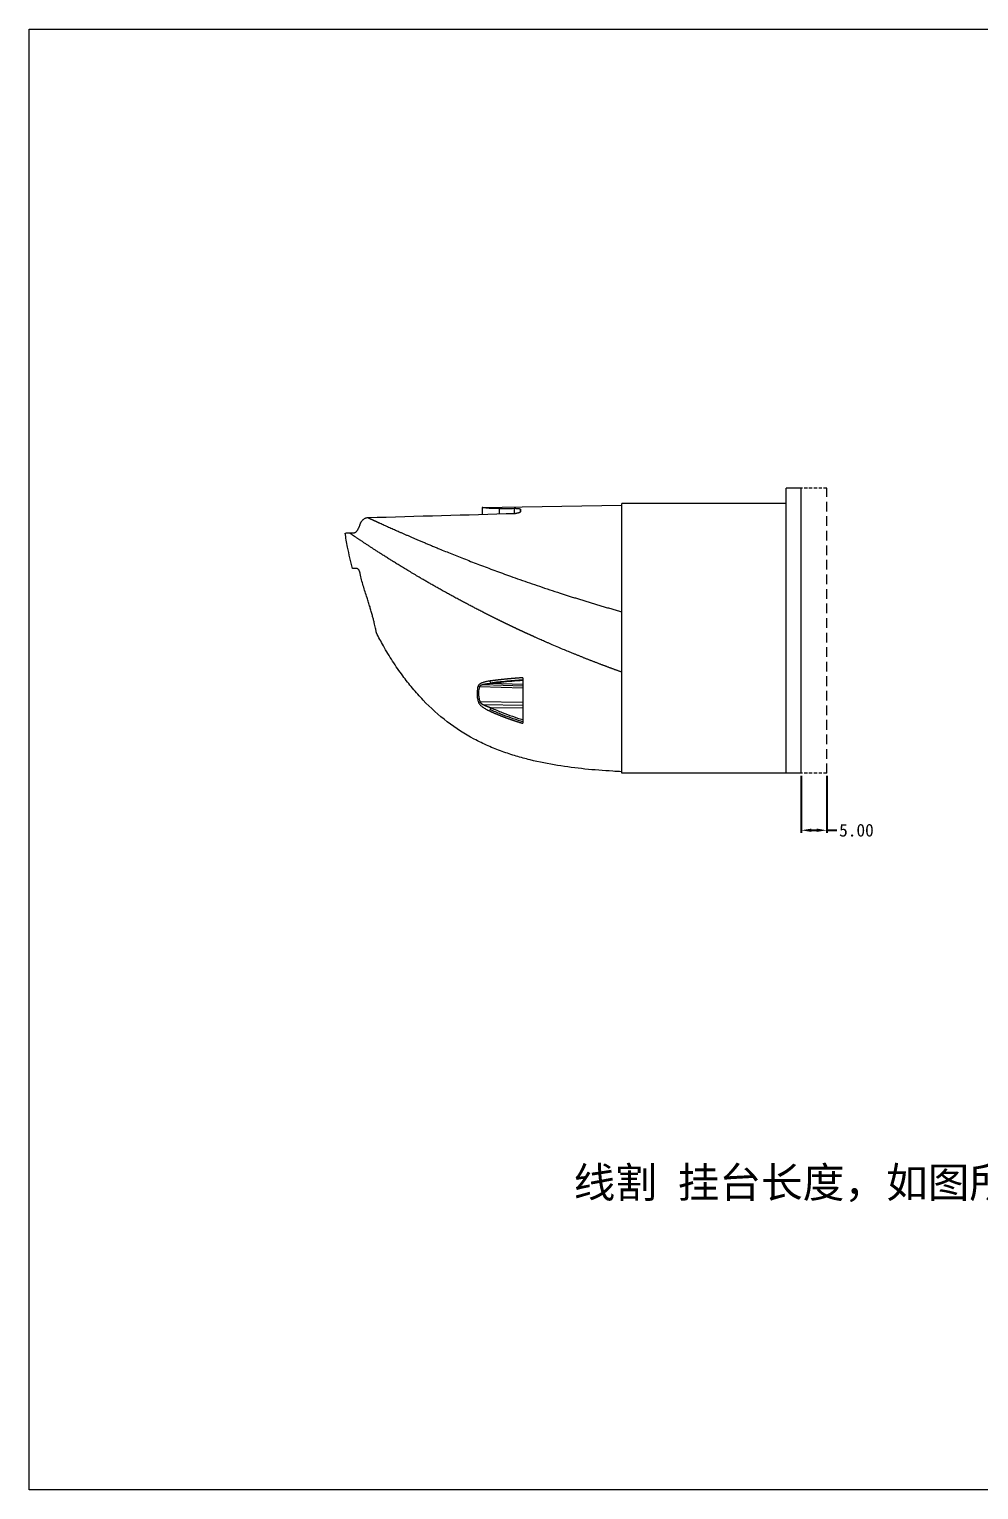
# Model space of a CAD drawing. Header units: millimetres. Extents: x 669 to 1893, y 531 to 818.
# Drawn here: x 1520 to 1706.6, y 531.2 to 818.1 of the extents above; entities that cross this region are included whole.
import ezdxf

# ---------------------------------------------------------------- set-up
doc = ezdxf.new("R2010")
doc.units = ezdxf.units.MM
doc.linetypes.add('HIDDEN', pattern=[9.525, 6.35, -3.175])
doc.layers.add('core', color=7, linetype='Continuous', lineweight=20)
doc.layers.add('dim', color=82, linetype='Continuous', lineweight=9)
doc.dimstyles.get("Standard").update_dxf_attribs({"dimtxt": 0.18, "dimasz": 0.18, "dimexe": 0.18, "dimexo": 0.0625, "dimgap": 0.09, "dimtad": 0, "dimtih": 1, "dimtoh": 1, "dimzin": 0, "dimdsep": 46, "dimtxsty": 'Standard', "dimcen": 0.09, "dimadec": 0, "dimazin": 0, "dimtfac": 1, "dimtofl": 0, "dimtmove": 0, "dimatfit": 3, "dimfxl": 0, "dimtolj": 1, "dimtzin": 0, "dimarcsym": 0})

# ---------------------------------------------------------------- blocks, each defined once
blk = doc.blocks.new('*D9')
at = {"layer": 'Defpoints', "color": 0, "lineweight": 18, "transparency": 16777216}
for p in [(1671.71, 671.96), (1676.71, 671.96), (1676.71, 660.77)]:
    blk.add_point(p, dxfattribs=at)
at = {"layer": 'dim', "color": 0, "lineweight": -2, "transparency": 16777216}
for p, q in [((1671.71, 671.46), (1671.71, 660.27)), ((1676.71, 671.46), (1676.71, 660.27)), ((1673.71, 660.77), (1674.71, 660.77)), ((1676.71, 660.77), (1678.71, 660.77))]:
    blk.add_line(p, q, dxfattribs=at)
at = {"layer": 'dim', "color": 0, "lineweight": 18, "transparency": 16777216}
for points in [[(1673.71, 661.11), (1673.71, 660.44), (1671.71, 660.77)], [(1674.71, 661.11), (1674.71, 660.44), (1676.71, 660.77)]]:
    blk.add_solid(points, dxfattribs=at)
at = {"layer": 'dim', "color": 0, "lineweight": 18, "transparency": 16777216, "insert": (1682.54, 660.77), "char_height": 2.5, "attachment_point": 5}
blk.add_mtext('\\A1;5.00', dxfattribs=at)

msp = doc.modelspace()

# ---------------------------------------------------------------- linework, layer by layer
at = {"lineweight": 18}
msp.add_lwpolyline([(1520.035, 818.095), (1893.114, 818.095), (1893.114, 531.247), (1520.035, 531.247)], close=True, dxfattribs=at)
at = {"layer": 'core', "lineweight": 18}
for p, q in [((1668.711, 671.956), (1668.711, 727.956)), ((1671.711, 727.956), (1668.711, 727.956)), ((1609.036, 724.148), (1609.031, 722.821)), ((1609.036, 724.148), (1636.432, 724.636)), ((1636.432, 671.956), (1636.432, 724.956)), ((1668.711, 724.956), (1636.432, 724.956)), ((1584.481, 712.181), (1584.412, 712.181)), ((1668.711, 671.956), (1636.432, 671.956)), ((1671.711, 671.956), (1668.711, 671.956))]:
    msp.add_line(p, q, dxfattribs=at)
at = {"layer": 'core', "linetype": 'HIDDEN', "lineweight": 18, "ltscale": 0.1}
for p, q in [((1676.711, 727.956), (1671.711, 727.956)), ((1676.711, 671.956), (1671.711, 671.956))]:
    msp.add_line(p, q, dxfattribs=at)
at = {"layer": 'core', "color": 2, "lineweight": 18}
msp.add_line((1671.711, 671.956), (1671.711, 727.956), dxfattribs=at)
at = {"layer": 'core', "linetype": 'HIDDEN', "lineweight": 18, "ltscale": 0.3}
msp.add_line((1676.711, 671.956), (1676.711, 727.956), dxfattribs=at)
at = {"layer": 'core', "lineweight": 13}
for p, q in [((1612.351, 723.945), (1612.348, 722.913)), ((1615.316, 723.999), (1615.313, 722.996)), ((1616.522, 723.802), (1616.52, 723.333)), ((1617.021, 688.702), (1608.471, 688.962)), ((1609.285, 689.394), (1617.023, 689.159)), ((1617.024, 689.399), (1610.734, 689.59)), ((1617.012, 685.863), (1608.581, 685.978)), ((1609.19, 685.465), (1617.011, 685.359)), ((1617.009, 684.755), (1610.751, 684.84))]:
    msp.add_line(p, q, dxfattribs=at)
at = {"layer": 'core', "lineweight": 18}
for centre, major_axis, ratio, start_param, end_param in [((1608.508, 689.515), (-0.967, 0.272), 0.5438842, 1.397874, 1.6849889), ((1608.617, 686.531), (-0.957, -0.307), 0.5244399, 1.0345124, 1.3661804), ((1610.787, 684.84), (-0.422, -0.912), 0.0317227, 4.7269473, 5.4915735)]:
    msp.add_ellipse(centre, major_axis=major_axis, ratio=ratio, start_param=start_param, end_param=end_param, dxfattribs=at)
for points in [[(1586.563, 722.182), (1596.222, 722.462), (1605.881, 722.735), (1615.541, 723.002)], [(1612.351, 723.945), (1613.34, 723.963), (1614.328, 723.981), (1615.316, 723.999)], [(1608.195, 689.044), (1608.14, 688.852), (1608.057, 688.478), (1608.002, 687.958), (1607.998, 687.476), (1608.032, 687.032), (1608.094, 686.628), (1608.175, 686.263), (1608.236, 686.046), (1608.267, 685.943)], [(1610.517, 690.083), (1610.398, 690.067), (1610.169, 690.031), (1609.857, 689.972), (1609.571, 689.907), (1609.313, 689.836), (1609.083, 689.759), (1608.878, 689.676), (1608.698, 689.586), (1608.544, 689.489), (1608.414, 689.385), (1608.31, 689.274), (1608.236, 689.158), (1608.206, 689.082), (1608.195, 689.044)], [(1610.734, 689.59), (1610.617, 689.581), (1610.392, 689.562), (1610.085, 689.53), (1609.806, 689.493), (1609.554, 689.451), (1609.329, 689.406), (1609.13, 689.356), (1608.954, 689.301), (1608.804, 689.242), (1608.679, 689.177), (1608.58, 689.107), (1608.509, 689.034), (1608.481, 688.986), (1608.471, 688.962)], [(1608.267, 685.943), (1608.281, 685.896), (1608.32, 685.798), (1608.416, 685.638), (1608.548, 685.471), (1608.713, 685.3), (1608.913, 685.126), (1609.148, 684.949), (1609.424, 684.764), (1609.75, 684.571), (1610.106, 684.381), (1610.347, 684.265), (1610.469, 684.209)]]:
    msp.add_open_spline(points, degree=3, dxfattribs=at)
for points, knots in [([(1612.351, 723.945), (1612.242, 723.943), (1612.133, 723.942), (1611.918, 723.942), (1611.704, 723.943), (1611.494, 723.947), (1611.363, 723.95), (1611.337, 723.951), (1611.285, 723.953), (1611.26, 723.954), (1611.182, 723.956), (1611.132, 723.958), (1610.981, 723.965), (1610.786, 723.974), (1610.6, 723.986), (1610.465, 723.995), (1610.399, 724), (1610.333, 724.005), (1610.29, 724.008), (1610.269, 724.01), (1610.164, 724.019), (1610.003, 724.033), (1609.786, 724.055), (1609.657, 724.069), (1609.566, 724.079), (1609.536, 724.083), (1609.48, 724.089), (1609.454, 724.093), (1609.377, 724.102), (1609.284, 724.114), (1609.211, 724.124), (1609.164, 724.13), (1609.149, 724.132), (1609.129, 724.135), (1609.123, 724.136), (1609.111, 724.138), (1609.082, 724.142), (1609.046, 724.147), (1609.036, 724.148), (1609.036, 724.148)], [0, 0, 0, 0, 0.0625, 0.0625, 0.125, 0.1875, 0.1875, 0.203125, 0.203125, 0.21875, 0.21875, 0.25, 0.25, 0.3125, 0.375, 0.375, 0.40625, 0.421875, 0.421875, 0.4375, 0.4375, 0.5, 0.5625, 0.625, 0.625, 0.65625, 0.65625, 0.6875, 0.6875, 0.75, 0.8125, 0.8125, 0.84375, 0.84375, 0.859375, 0.859375, 0.875, 0.9375, 1, 1, 1, 1]), ([(1615.316, 723.999), (1615.397, 724), (1615.475, 724.001), (1615.592, 723.999), (1615.63, 723.998), (1615.688, 723.997), (1615.707, 723.996), (1615.744, 723.994), (1615.763, 723.994), (1615.854, 723.989), (1615.924, 723.984), (1616.006, 723.977), (1616.022, 723.975), (1616.054, 723.972), (1616.07, 723.97), (1616.116, 723.965), (1616.145, 723.961), (1616.228, 723.948), (1616.278, 723.938), (1616.332, 723.924), (1616.343, 723.922), (1616.363, 723.916), (1616.392, 723.907), (1616.433, 723.891), (1616.459, 723.878), (1616.482, 723.864), (1616.492, 723.856), (1616.514, 723.834), (1616.522, 723.818), (1616.522, 723.802)], [0, 0, 0, 0, 0.125, 0.125, 0.1875, 0.1875, 0.21875, 0.21875, 0.25, 0.25, 0.375, 0.375, 0.40625, 0.40625, 0.4375, 0.4375, 0.5, 0.5, 0.625, 0.625, 0.65625, 0.65625, 0.6875, 0.75, 0.8125, 0.8125, 0.875, 0.875, 1, 1, 1, 1]), ([(1616.52, 723.333), (1616.52, 723.315), (1616.514, 723.296), (1616.496, 723.268), (1616.489, 723.259), (1616.475, 723.244), (1616.47, 723.24), (1616.46, 723.23), (1616.454, 723.226), (1616.424, 723.202), (1616.395, 723.184), (1616.344, 723.158), (1616.325, 723.15), (1616.295, 723.137), (1616.285, 723.133), (1616.264, 723.125), (1616.253, 723.121), (1616.197, 723.101), (1616.148, 723.086), (1616.069, 723.067), (1616.042, 723.06), (1615.999, 723.052), (1615.984, 723.049), (1615.955, 723.043), (1615.94, 723.041), (1615.865, 723.028), (1615.803, 723.02), (1615.707, 723.011), (1615.674, 723.009), (1615.607, 723.005), (1615.574, 723.003), (1615.541, 723.002)], [0, 0, 0, 0, 0.125, 0.125, 0.1875, 0.1875, 0.21875, 0.21875, 0.25, 0.25, 0.375, 0.375, 0.4375, 0.4375, 0.46875, 0.46875, 0.5, 0.5, 0.625, 0.625, 0.6875, 0.6875, 0.71875, 0.71875, 0.75, 0.75, 0.875, 0.875, 0.9375, 0.9375, 1, 1, 1, 1]), ([(1616.52, 723.333), (1616.52, 723.338), (1616.521, 723.518), (1616.521, 723.674), (1616.522, 723.802)], [0, 0, 0, 0, 0.02376, 1, 1, 1, 1]), ([(1584.976, 720.723), (1584.939, 720.62), (1584.899, 720.521), (1584.838, 720.374), (1584.817, 720.326), (1584.784, 720.255), (1584.774, 720.231), (1584.752, 720.184), (1584.741, 720.161), (1584.685, 720.046), (1584.641, 719.959), (1584.573, 719.836), (1584.55, 719.796), (1584.516, 719.739), (1584.504, 719.72), (1584.481, 719.683), (1584.47, 719.664), (1584.412, 719.576), (1584.367, 719.513), (1584.299, 719.43), (1584.276, 719.404), (1584.242, 719.368), (1584.23, 719.356), (1584.208, 719.334), (1584.196, 719.324), (1584.14, 719.275), (1584.096, 719.245), (1584.03, 719.214), (1584.008, 719.206), (1583.964, 719.195), (1583.943, 719.192), (1583.921, 719.191)], [0, 0, 0, 0, 0.125, 0.125, 0.1875, 0.1875, 0.21875, 0.21875, 0.25, 0.25, 0.375, 0.375, 0.4375, 0.4375, 0.46875, 0.46875, 0.5, 0.5, 0.625, 0.625, 0.6875, 0.6875, 0.71875, 0.71875, 0.75, 0.75, 0.875, 0.875, 0.9375, 0.9375, 1, 1, 1, 1]), ([(1584.976, 720.723), (1585.009, 720.813), (1585.045, 720.902), (1585.124, 721.076), (1585.167, 721.162), (1585.226, 721.266), (1585.238, 721.287), (1585.262, 721.328), (1585.275, 721.349), (1585.313, 721.41), (1585.34, 721.449), (1585.423, 721.566), (1585.483, 721.64), (1585.581, 721.743), (1585.615, 721.777), (1585.669, 721.825), (1585.687, 721.841), (1585.724, 721.871), (1585.743, 721.886), (1585.839, 721.958), (1585.921, 722.008), (1586.029, 722.06), (1586.05, 722.07), (1586.095, 722.088), (1586.117, 722.097), (1586.186, 722.121), (1586.232, 722.134), (1586.372, 722.167), (1586.467, 722.179), (1586.563, 722.182)], [0, 0, 0, 0, 0.125, 0.125, 0.25, 0.25, 0.28125, 0.28125, 0.3125, 0.3125, 0.375, 0.375, 0.5, 0.5, 0.5625, 0.5625, 0.59375, 0.59375, 0.625, 0.625, 0.75, 0.75, 0.78125, 0.78125, 0.8125, 0.8125, 0.875, 0.875, 1, 1, 1, 1]), ([(1582.087, 719.149), (1582.087, 719.149), (1582.094, 719.149), (1582.118, 719.15), (1582.136, 719.15), (1582.205, 719.152), (1582.27, 719.153), (1582.429, 719.157), (1582.523, 719.159), (1582.728, 719.164), (1582.839, 719.167), (1582.954, 719.169)], [0, 0, 0, 0, 0.125, 0.125, 0.25, 0.25, 0.5, 0.5, 0.75, 0.75, 1, 1, 1, 1]), ([(1583.548, 712.193), (1583.187, 713.577), (1582.659, 715.884), (1582.238, 718.222), (1582.087, 719.149)], [0, 0, 0, 0, 0.6055727, 1, 1, 1, 1]), ([(1582.954, 719.169), (1582.991, 719.17), (1583.028, 719.171), (1583.103, 719.173), (1583.141, 719.174), (1583.256, 719.176), (1583.334, 719.178), (1583.493, 719.182), (1583.574, 719.183), (1583.743, 719.187), (1583.83, 719.189), (1583.921, 719.191)], [0, 0, 0, 0, 0.125, 0.125, 0.25, 0.25, 0.5, 0.5, 0.75, 0.75, 1, 1, 1, 1]), ([(1584.481, 712.181), (1584.335, 712.183), (1584.205, 712.184), (1583.975, 712.187), (1583.876, 712.189), (1583.755, 712.19), (1583.719, 712.191), (1583.658, 712.192), (1583.632, 712.192), (1583.569, 712.193), (1583.548, 712.193), (1583.548, 712.193)], [0, 0, 0, 0, 0.25, 0.25, 0.5, 0.5, 0.625, 0.625, 0.75, 0.75, 1, 1, 1, 1]), ([(1584.481, 712.181), (1584.502, 712.18), (1584.524, 712.173), (1584.558, 712.153), (1584.57, 712.145), (1584.588, 712.131), (1584.594, 712.125), (1584.606, 712.114), (1584.612, 712.108), (1584.643, 712.076), (1584.669, 712.045), (1584.707, 711.991), (1584.72, 711.971), (1584.739, 711.94), (1584.745, 711.929), (1584.758, 711.907), (1584.764, 711.896), (1584.796, 711.838), (1584.821, 711.788), (1584.851, 711.72), (1584.857, 711.707), (1584.869, 711.678), (1584.875, 711.664), (1584.893, 711.62), (1584.904, 711.59), (1584.938, 711.499), (1584.959, 711.436), (1584.988, 711.338), (1584.997, 711.304), (1585.015, 711.236), (1585.024, 711.202), (1585.032, 711.168)], [0, 0, 0, 0, 0.125, 0.125, 0.1875, 0.1875, 0.21875, 0.21875, 0.25, 0.25, 0.375, 0.375, 0.4375, 0.4375, 0.46875, 0.46875, 0.5, 0.5, 0.625, 0.625, 0.65625, 0.65625, 0.6875, 0.6875, 0.75, 0.75, 0.875, 0.875, 0.9375, 0.9375, 1, 1, 1, 1]), ([(1586.396, 706.439), (1586.13, 707.216), (1585.882, 707.998), (1585.426, 709.574), (1585.218, 710.368), (1585.032, 711.168)], [0, 0, 0, 0, 0.5, 0.5, 1, 1, 1, 1]), ([(1588.239, 699.572), (1588.239, 699.572), (1588.231, 699.611), (1588.196, 699.783), (1588.137, 700.068), (1588.054, 700.46), (1587.946, 700.954), (1587.812, 701.54), (1587.65, 702.21), (1587.459, 702.954), (1587.237, 703.761), (1586.986, 704.62), (1586.706, 705.516), (1586.502, 706.131), (1586.396, 706.439)], [0, 0, 0, 0, 0.0831585, 0.1665078, 0.249857, 0.3332062, 0.4165554, 0.4999047, 0.5832539, 0.6666031, 0.7499523, 0.8333016, 0.9166508, 1, 1, 1, 1]), ([(1636.432, 672.276), (1635.838, 672.305), (1633.398, 672.435), (1629.197, 672.754), (1623.831, 673.443), (1619.337, 674.334), (1615.699, 675.317), (1612.955, 676.215), (1610.185, 677.312), (1606.503, 679.086), (1602.051, 681.929), (1598.094, 685.529), (1595.297, 688.667), (1593.292, 691.222), (1591.388, 693.978), (1589.676, 696.812), (1588.675, 698.698), (1588.239, 699.572)], [0, 0, 0, 0, 0.0321661, 0.1328722, 0.2335784, 0.3342846, 0.3846377, 0.4349907, 0.4850719, 0.5351531, 0.6353155, 0.7354779, 0.7855591, 0.8356403, 0.8933754, 0.9511106, 1, 1, 1, 1]), ([(1617.028, 690.735), (1617.026, 690.32), (1617.025, 689.91), (1617.023, 689.1), (1617.021, 688.7), (1617.018, 687.513), (1617.015, 686.742), (1617.012, 685.618), (1617.01, 685.249), (1617.008, 684.521), (1617.007, 684.163), (1617.005, 683.46), (1617.004, 683.114), (1617.002, 682.436), (1617.001, 682.104), (1617, 681.779)], [0, 0, 0, 0, 0.125, 0.125, 0.25, 0.25, 0.5, 0.5, 0.625, 0.625, 0.75, 0.75, 0.875, 0.875, 1, 1, 1, 1])]:
    msp.add_open_spline(points, degree=3, knots=knots, dxfattribs=at)
at = {"layer": 'core', "lineweight": 13}
for points, knots in [([(1586.563, 722.182), (1586.578, 722.175), (1586.608, 722.161), (1586.653, 722.141), (1586.698, 722.12), (1586.744, 722.099), (1586.789, 722.077), (1586.835, 722.056), (1586.882, 722.035), (1586.929, 722.013), (1586.976, 721.991), (1587.023, 721.969), (1587.071, 721.947), (1587.119, 721.925), (1587.167, 721.903), (1587.216, 721.88), (1587.265, 721.857), (1587.314, 721.835), (1587.364, 721.812), (1587.414, 721.789), (1587.464, 721.766), (1587.515, 721.742), (1587.566, 721.719), (1587.617, 721.695), (1587.668, 721.672), (1587.72, 721.648), (1587.772, 721.624), (1587.825, 721.6), (1587.878, 721.575), (1587.931, 721.551), (1587.984, 721.526), (1588.038, 721.502), (1588.092, 721.477), (1588.146, 721.452), (1588.201, 721.427), (1588.256, 721.402), (1588.311, 721.377), (1588.367, 721.351), (1588.423, 721.326), (1588.479, 721.3), (1588.536, 721.274), (1588.593, 721.248), (1588.65, 721.222), (1588.708, 721.196), (1588.765, 721.17), (1588.824, 721.143), (1588.882, 721.116), (1589.058, 721.036), (1589.355, 720.902), (1589.777, 720.711), (1590.206, 720.517), (1590.643, 720.321), (1591.086, 720.123), (1591.536, 719.922), (1592.002, 719.715), (1592.486, 719.501), (1592.991, 719.278), (1593.51, 719.051), (1594.042, 718.818), (1594.588, 718.581), (1595.147, 718.339), (1595.733, 718.087), (1596.348, 717.824), (1596.996, 717.548), (1597.668, 717.264), (1598.361, 716.972), (1599.078, 716.673), (1599.817, 716.366), (1600.725, 715.992), (1601.81, 715.549), (1603.077, 715.038), (1604.383, 714.517), (1605.726, 713.988), (1607.109, 713.451), (1608.529, 712.907), (1609.988, 712.355), (1611.485, 711.798), (1613.02, 711.235), (1614.676, 710.637), (1616.454, 710.005), (1618.356, 709.343), (1620.3, 708.679), (1622.287, 708.014), (1623.761, 707.531), (1624.706, 707.225), (1625.107, 707.096), (1625.51, 706.967), (1625.914, 706.838), (1626.319, 706.71), (1626.725, 706.581), (1627.133, 706.453), (1627.542, 706.325), (1627.952, 706.197), (1628.363, 706.069), (1628.776, 705.941), (1629.19, 705.814), (1629.606, 705.686), (1630.023, 705.559), (1630.441, 705.432), (1630.86, 705.306), (1631.281, 705.179), (1631.703, 705.053), (1632.126, 704.927), (1632.551, 704.801), (1632.977, 704.676), (1633.404, 704.55), (1633.833, 704.425), (1634.263, 704.3), (1634.694, 704.176), (1635.127, 704.051), (1635.56, 703.927), (1635.996, 703.803), (1636.286, 703.721), (1636.432, 703.68)], [0, 0, 0, 0, 0.0013264, 0.0026574, 0.0039929, 0.005333, 0.0066776, 0.0080267, 0.0093804, 0.0107386, 0.0121013, 0.0134686, 0.0148403, 0.0162167, 0.0175975, 0.0189828, 0.0203727, 0.0217671, 0.023166, 0.0245694, 0.0259773, 0.0273898, 0.0288067, 0.0302281, 0.031654, 0.0330844, 0.0345193, 0.0359587, 0.0374026, 0.0388509, 0.0403037, 0.041761, 0.0432228, 0.044689, 0.0461596, 0.0476347, 0.0491143, 0.0505983, 0.0520868, 0.0535797, 0.055077, 0.0565788, 0.058085, 0.0595956, 0.0611107, 0.0626302, 0.0641542, 0.0656826, 0.0763633, 0.0870271, 0.0976756, 0.108311, 0.1189376, 0.1295608, 0.1401859, 0.1514445, 0.1628452, 0.174394, 0.1860969, 0.1979592, 0.2099859, 0.2221814, 0.2353764, 0.2489317, 0.2628497, 0.2771322, 0.2917808, 0.306797, 0.3221819, 0.346821, 0.3720265, 0.3978022, 0.4241532, 0.4510844, 0.4786, 0.5067043, 0.5354009, 0.5646933, 0.5945847, 0.6297405, 0.6655405, 0.7019888, 0.7390892, 0.7768453, 0.7842672, 0.7917084, 0.7991689, 0.8066487, 0.8141479, 0.8216665, 0.8292045, 0.836762, 0.8443389, 0.8519352, 0.8595511, 0.8671866, 0.8748415, 0.8825161, 0.8902103, 0.8979241, 0.9056575, 0.9134106, 0.9211835, 0.928976, 0.9367883, 0.9446203, 0.9524722, 0.9603438, 0.9682353, 0.9761466, 0.9840778, 0.992029, 1, 1, 1, 1]), ([(1636.432, 691.833), (1636.365, 691.857), (1636.232, 691.905), (1636.032, 691.977), (1635.829, 692.05), (1635.625, 692.124), (1635.419, 692.199), (1635.212, 692.274), (1635.002, 692.351), (1634.791, 692.428), (1634.578, 692.507), (1634.363, 692.586), (1634.147, 692.666), (1633.929, 692.747), (1633.708, 692.829), (1633.487, 692.912), (1633.263, 692.995), (1633.038, 693.08), (1632.811, 693.165), (1632.582, 693.251), (1632.352, 693.338), (1632.12, 693.426), (1631.886, 693.515), (1631.651, 693.605), (1631.414, 693.696), (1631.175, 693.788), (1630.934, 693.88), (1630.692, 693.974), (1630.449, 694.068), (1630.203, 694.163), (1629.956, 694.26), (1629.708, 694.357), (1629.457, 694.455), (1629.206, 694.554), (1628.952, 694.655), (1628.698, 694.756), (1628.441, 694.858), (1628.183, 694.961), (1627.924, 695.065), (1627.663, 695.17), (1627.401, 695.276), (1626.923, 695.47), (1626.189, 695.771), (1625.159, 696.198), (1624.009, 696.681), (1623.019, 697.104), (1622.242, 697.439), (1621.731, 697.661), (1621.263, 697.866), (1620.837, 698.053), (1620.454, 698.223), (1620.112, 698.375), (1619.812, 698.509), (1619.554, 698.625), (1619.336, 698.723), (1619.159, 698.803), (1619.022, 698.865), (1618.926, 698.908), (1618.828, 698.953), (1618.714, 699.005), (1618.572, 699.069), (1618.43, 699.133), (1618.29, 699.197), (1618.15, 699.261), (1618.011, 699.325), (1617.873, 699.388), (1617.736, 699.45), (1617.6, 699.513), (1617.465, 699.575), (1617.33, 699.637), (1617.197, 699.699), (1617.064, 699.76), (1616.932, 699.821), (1616.801, 699.882), (1616.671, 699.942), (1616.541, 700.002), (1616.413, 700.062), (1616.285, 700.122), (1616.159, 700.181), (1616.033, 700.24), (1615.908, 700.298), (1615.783, 700.357), (1615.66, 700.414), (1615.537, 700.472), (1615.416, 700.53), (1615.295, 700.587), (1615.175, 700.643), (1615.056, 700.7), (1614.937, 700.756), (1614.82, 700.812), (1614.703, 700.868), (1614.587, 700.923), (1614.472, 700.978), (1614.357, 701.033), (1614.244, 701.087), (1614.131, 701.141), (1614.019, 701.195), (1613.907, 701.248), (1613.797, 701.302), (1613.687, 701.355), (1613.578, 701.407), (1613.47, 701.46), (1613.363, 701.512), (1613.256, 701.564), (1613.15, 701.615), (1613.045, 701.666), (1612.94, 701.717), (1612.837, 701.768), (1612.734, 701.818), (1612.631, 701.868), (1612.53, 701.918), (1612.429, 701.967), (1612.329, 702.016), (1612.23, 702.065), (1612.131, 702.113), (1612.033, 702.162), (1611.936, 702.209), (1611.608, 702.371), (1611.051, 702.647), (1610.27, 703.038), (1609.498, 703.428), (1608.734, 703.818), (1607.977, 704.207), (1607.227, 704.597), (1606.484, 704.986), (1605.712, 705.394), (1604.91, 705.822), (1604.077, 706.271), (1603.244, 706.724), (1602.412, 707.18), (1601.58, 707.642), (1600.778, 708.09), (1600.015, 708.521), (1599.298, 708.928), (1598.604, 709.326), (1597.935, 709.713), (1597.289, 710.089), (1596.522, 710.539), (1595.648, 711.056), (1594.682, 711.634), (1593.778, 712.18), (1592.935, 712.694), (1592.153, 713.176), (1591.431, 713.624), (1590.727, 714.064), (1590.042, 714.495), (1589.376, 714.917), (1588.766, 715.306), (1588.208, 715.665), (1587.703, 715.992), (1587.188, 716.328), (1586.669, 716.666), (1586.152, 717.005), (1585.689, 717.312), (1585.329, 717.552), (1585.051, 717.738), (1584.839, 717.88), (1584.636, 718.017), (1584.443, 718.147), (1584.26, 718.272), (1584.117, 718.37), (1584.008, 718.444), (1583.931, 718.496), (1583.853, 718.549), (1583.776, 718.601), (1583.698, 718.653), (1583.621, 718.706), (1583.545, 718.758), (1583.469, 718.81), (1583.393, 718.863), (1583.319, 718.915), (1583.244, 718.967), (1583.17, 719.018), (1583.097, 719.069), (1583.025, 719.12), (1582.977, 719.153), (1582.954, 719.169)], [0, 0, 0, 0, 0.0031695, 0.0063684, 0.0095966, 0.0128542, 0.0161411, 0.0194572, 0.0228026, 0.0261771, 0.0295808, 0.0330137, 0.0364756, 0.0399665, 0.0434863, 0.0470351, 0.0506127, 0.0542191, 0.0578542, 0.0615179, 0.0652102, 0.0689309, 0.07268, 0.0764575, 0.0802631, 0.0840968, 0.0879585, 0.0918481, 0.0957654, 0.0997104, 0.1036829, 0.1076828, 0.1117099, 0.1157641, 0.1198453, 0.1239533, 0.128088, 0.1322491, 0.1364365, 0.14065, 0.1448895, 0.1491547, 0.1638404, 0.1805461, 0.199248, 0.2199095, 0.2289539, 0.237303, 0.2449602, 0.2519288, 0.2582126, 0.2638153, 0.2687406, 0.272992, 0.2765728, 0.2794858, 0.2817335, 0.2833178, 0.2842402, 0.2865978, 0.2889419, 0.2912724, 0.2935894, 0.2958929, 0.2981828, 0.3004591, 0.3027219, 0.3049712, 0.3072069, 0.3094291, 0.3116378, 0.3138329, 0.3160146, 0.3181828, 0.3203375, 0.3224788, 0.3246066, 0.3267209, 0.3288218, 0.3309094, 0.3329835, 0.3350444, 0.3370921, 0.3391266, 0.3411481, 0.3431565, 0.345152, 0.3471346, 0.3491045, 0.3510615, 0.3530059, 0.3549377, 0.3568569, 0.3587636, 0.3606579, 0.3625398, 0.3644094, 0.3662668, 0.3681119, 0.3699448, 0.3717657, 0.3735744, 0.3753711, 0.3771559, 0.3789287, 0.3806896, 0.3824386, 0.3841758, 0.3859013, 0.387615, 0.3893171, 0.3910075, 0.3926862, 0.3943535, 0.3960092, 0.3976534, 0.3992861, 0.4009075, 0.4141999, 0.4273778, 0.4404495, 0.4534237, 0.4663093, 0.4791159, 0.4918536, 0.5045328, 0.5189591, 0.5334091, 0.5478991, 0.5624515, 0.5770888, 0.5918194, 0.6049587, 0.6177588, 0.6302083, 0.6422976, 0.6540222, 0.6653835, 0.6843384, 0.7023677, 0.7194736, 0.7356603, 0.7509337, 0.7652996, 0.7787606, 0.7937326, 0.8079329, 0.8213701, 0.8340486, 0.8459691, 0.8571276, 0.871765, 0.8856586, 0.8987984, 0.9111567, 0.9181714, 0.9251122, 0.9319716, 0.9387388, 0.9454002, 0.9519397, 0.9549457, 0.9579968, 0.96109, 0.9642219, 0.9673887, 0.9705866, 0.973811, 0.9770575, 0.9803213, 0.9835975, 0.986881, 0.9901669, 0.9934508, 0.9967294, 1, 1, 1, 1]), ([(1617.028, 690.735), (1616.975, 690.731), (1616.871, 690.723), (1616.714, 690.711), (1616.558, 690.699), (1616.403, 690.687), (1616.249, 690.675), (1616.095, 690.663), (1615.942, 690.65), (1615.789, 690.638), (1615.637, 690.626), (1615.486, 690.613), (1615.336, 690.601), (1615.186, 690.588), (1615.037, 690.575), (1614.888, 690.562), (1614.741, 690.549), (1614.594, 690.536), (1614.447, 690.523), (1614.302, 690.51), (1614.157, 690.497), (1614.012, 690.483), (1613.869, 690.47), (1613.726, 690.456), (1613.584, 690.442), (1613.443, 690.428), (1613.302, 690.414), (1613.162, 690.4), (1613.023, 690.385), (1612.884, 690.371), (1612.746, 690.356), (1612.609, 690.341), (1612.473, 690.326), (1612.337, 690.311), (1612.202, 690.296), (1612.068, 690.281), (1611.935, 690.265), (1611.802, 690.249), (1611.67, 690.234), (1611.539, 690.218), (1611.408, 690.201), (1611.279, 690.185), (1611.15, 690.169), (1611.022, 690.152), (1610.895, 690.135), (1610.768, 690.118), (1610.642, 690.101), (1610.559, 690.089), (1610.517, 690.083)], [0, 0, 0, 0, 0.0238144, 0.0475359, 0.0711644, 0.0947001, 0.1181429, 0.1414929, 0.1647502, 0.1879149, 0.2109869, 0.2339664, 0.2568533, 0.2796478, 0.30235, 0.3249599, 0.3474776, 0.3699031, 0.3922366, 0.4144779, 0.4366272, 0.4586844, 0.4806495, 0.5025227, 0.524304, 0.5459935, 0.5675911, 0.5890971, 0.6105114, 0.6318343, 0.6530657, 0.6742059, 0.695255, 0.716213, 0.73708, 0.7578559, 0.7785405, 0.7991334, 0.8196346, 0.840044, 0.8603613, 0.8805865, 0.9007195, 0.9207603, 0.9407087, 0.9605648, 0.9803286, 1, 1, 1, 1]), ([(1610.636, 689.75), (1611.684, 689.887), (1612.759, 689.999), (1614.897, 690.192), (1615.96, 690.274), (1617.027, 690.349)], [0, 0, 0, 0, 0.5062896, 0.5062896, 1, 1, 1, 1]), ([(1608.581, 685.978), (1608.582, 685.975), (1608.585, 685.969), (1608.589, 685.961), (1608.594, 685.952), (1608.598, 685.944), (1608.603, 685.935), (1608.609, 685.927), (1608.614, 685.918), (1608.62, 685.91), (1608.626, 685.901), (1608.633, 685.892), (1608.639, 685.884), (1608.646, 685.875), (1608.653, 685.866), (1608.66, 685.857), (1608.668, 685.849), (1608.676, 685.84), (1608.684, 685.831), (1608.692, 685.822), (1608.701, 685.813), (1608.709, 685.804), (1608.718, 685.795), (1608.728, 685.786), (1608.737, 685.777), (1608.747, 685.768), (1608.757, 685.759), (1608.767, 685.75), (1608.778, 685.741), (1608.789, 685.732), (1608.8, 685.722), (1608.811, 685.713), (1608.822, 685.704), (1608.834, 685.695), (1608.846, 685.686), (1608.858, 685.676), (1608.871, 685.667), (1608.883, 685.658), (1608.896, 685.648), (1608.91, 685.639), (1608.923, 685.629), (1608.937, 685.62), (1608.951, 685.61), (1608.965, 685.601), (1608.979, 685.591), (1608.994, 685.582), (1609.009, 685.572), (1609.024, 685.563), (1609.04, 685.553), (1609.055, 685.543), (1609.071, 685.534), (1609.087, 685.524), (1609.104, 685.514), (1609.12, 685.505), (1609.137, 685.495), (1609.154, 685.485), (1609.172, 685.476), (1609.19, 685.466), (1609.207, 685.456), (1609.241, 685.438), (1609.292, 685.411), (1609.362, 685.375), (1609.434, 685.34), (1609.509, 685.305), (1609.587, 685.269), (1609.668, 685.234), (1609.752, 685.198), (1609.839, 685.163), (1609.928, 685.127), (1610.021, 685.091), (1610.117, 685.055), (1610.215, 685.019), (1610.317, 684.983), (1610.421, 684.947), (1610.529, 684.912), (1610.639, 684.876), (1610.714, 684.852), (1610.751, 684.84)], [0, 0, 0, 0, 0.0042525, 0.0085432, 0.0128739, 0.0172464, 0.0216626, 0.0261241, 0.0306327, 0.03519, 0.0397975, 0.0444569, 0.0491695, 0.0539367, 0.0587601, 0.0636408, 0.0685802, 0.0735795, 0.0786399, 0.0837626, 0.0889487, 0.0941992, 0.0995151, 0.1048976, 0.1103474, 0.1158656, 0.1214531, 0.1271106, 0.132839, 0.1386391, 0.1445117, 0.1504576, 0.1564773, 0.1625716, 0.1687412, 0.1749867, 0.1813087, 0.1877078, 0.1941845, 0.2007395, 0.2073733, 0.2140863, 0.220879, 0.227752, 0.2347056, 0.2417404, 0.2488568, 0.2560551, 0.2633358, 0.2706993, 0.2781459, 0.285676, 0.2932899, 0.300988, 0.3087707, 0.3166382, 0.3245908, 0.3326288, 0.3407526, 0.3489623, 0.3787573, 0.409577, 0.4414314, 0.4743298, 0.5082806, 0.5432915, 0.5793692, 0.6165203, 0.6547505, 0.6940651, 0.7344691, 0.775967, 0.8185629, 0.8622607, 0.907064, 0.9529761, 1, 1, 1, 1]), ([(1610.469, 684.209), (1610.498, 684.196), (1610.554, 684.17), (1610.638, 684.131), (1610.723, 684.093), (1610.808, 684.054), (1610.892, 684.016), (1610.977, 683.979), (1611.062, 683.941), (1611.147, 683.903), (1611.232, 683.866), (1611.317, 683.829), (1611.403, 683.792), (1611.488, 683.755), (1611.574, 683.719), (1611.659, 683.682), (1611.745, 683.646), (1611.83, 683.61), (1611.916, 683.574), (1612.002, 683.539), (1612.088, 683.503), (1612.174, 683.468), (1612.26, 683.433), (1612.346, 683.398), (1612.432, 683.363), (1612.519, 683.329), (1612.605, 683.294), (1612.692, 683.26), (1612.778, 683.226), (1612.865, 683.192), (1612.951, 683.158), (1613.038, 683.125), (1613.125, 683.092), (1613.212, 683.058), (1613.298, 683.025), (1613.385, 682.993), (1613.472, 682.96), (1613.56, 682.927), (1613.647, 682.895), (1613.734, 682.863), (1613.821, 682.831), (1613.909, 682.799), (1613.996, 682.767), (1614.083, 682.736), (1614.171, 682.704), (1614.259, 682.673), (1614.346, 682.642), (1614.434, 682.611), (1614.522, 682.581), (1614.609, 682.55), (1614.697, 682.52), (1614.785, 682.489), (1614.873, 682.459), (1614.961, 682.429), (1615.049, 682.399), (1615.137, 682.37), (1615.226, 682.34), (1615.314, 682.311), (1615.402, 682.281), (1615.491, 682.252), (1615.579, 682.223), (1615.667, 682.195), (1615.756, 682.166), (1615.844, 682.137), (1615.933, 682.109), (1616.022, 682.081), (1616.11, 682.053), (1616.199, 682.025), (1616.288, 681.997), (1616.377, 681.969), (1616.465, 681.942), (1616.554, 681.914), (1616.643, 681.887), (1616.732, 681.86), (1616.821, 681.833), (1616.91, 681.806), (1616.97, 681.788), (1617, 681.779)], [0, 0, 0, 0, 0.0133232, 0.0266469, 0.0399712, 0.053296, 0.0666213, 0.0799471, 0.0932734, 0.1066002, 0.1199273, 0.133255, 0.1465829, 0.1599113, 0.17324, 0.186569, 0.1998983, 0.2132278, 0.2265576, 0.2398875, 0.2532176, 0.2665478, 0.2798782, 0.2932085, 0.3065389, 0.3198692, 0.3331995, 0.3465298, 0.3598601, 0.3731903, 0.3865207, 0.399851, 0.4131815, 0.4265121, 0.4398428, 0.4531737, 0.4665048, 0.479836, 0.4931674, 0.5064991, 0.519831, 0.5331632, 0.5464956, 0.5598283, 0.5731613, 0.5864946, 0.5998282, 0.6131622, 0.6264964, 0.639831, 0.6531659, 0.6665012, 0.6798368, 0.6931728, 0.7065091, 0.7198458, 0.7331829, 0.7465203, 0.7598581, 0.7731963, 0.7865349, 0.7998738, 0.8132131, 0.8265527, 0.8398928, 0.8532332, 0.8665739, 0.879915, 0.8932565, 0.9065983, 0.9199404, 0.9332829, 0.9466257, 0.9599688, 0.9733122, 0.9866559, 1, 1, 1, 1]), ([(1617.001, 682.087), (1616.874, 682.125), (1616.748, 682.163), (1615.282, 682.614), (1613.961, 683.071), (1611.966, 683.864), (1611.272, 684.161), (1610.587, 684.478)], [0, 0, 0, 0, 0.0574445, 0.0574445, 0.6675982, 0.6675982, 1, 1, 1, 1])]:
    msp.add_open_spline(points, degree=3, knots=knots, dxfattribs=at)
for points in [[(1608.471, 688.962), (1608.419, 688.777), (1608.343, 688.419), (1608.296, 687.918), (1608.298, 687.454), (1608.338, 687.027), (1608.403, 686.638), (1608.487, 686.286), (1608.549, 686.076), (1608.581, 685.978)], [(1617.026, 690.167), (1616.292, 690.117), (1614.846, 690.01), (1612.745, 689.825), (1611.394, 689.675), (1610.734, 689.59)], [(1610.751, 684.84), (1611.516, 684.486), (1613.005, 683.86), (1614.956, 683.148), (1616.323, 682.709), (1617.002, 682.504)]]:
    msp.add_open_spline(points, degree=3, dxfattribs=at)
msp.add_rational_spline([(1610.517, 690.083), (1610.575, 689.864), (1610.65, 689.693), (1610.734, 689.59)], [1.02663962766, 0.987728247626, 0.991444025771, 1.0377869621], degree=3, dxfattribs=at)

# ---------------------------------------------------------------- texts
at = {"lineweight": 18, "insert": (1626.981, 594.61), "char_height": 6, "attachment_point": 1}
msp.add_mtext_dynamic_manual_height_columns('{\\fSimSun|b0|i0|c134|p2;线割 挂台长度，如图所示割掉5mm （旧的） 只割一件}', width=246.20246, gutter_width=1, heights=[0], dxfattribs=at)

# ---------------------------------------------------------------- dimensions: what is measured, and where the dimension line sits
at = {"layer": 'dim', "lineweight": 18}
dim = msp.add_linear_dim(base=(1676.711, 660.772), p1=(1671.711, 671.956), p2=(1676.711, 671.956), dimstyle='Standard', override={"dimtxt": 2.5, "dimasz": 2, "dimexe": 0.49975, "dimexo": 0.49975, "dimgap": 0.49975}, dxfattribs=at)
dim.commit()
dim.dimension.update_dxf_attribs({"geometry": '*D9', "text_midpoint": (1682.545, 660.772)})

doc.saveas('drawing.dxf')
